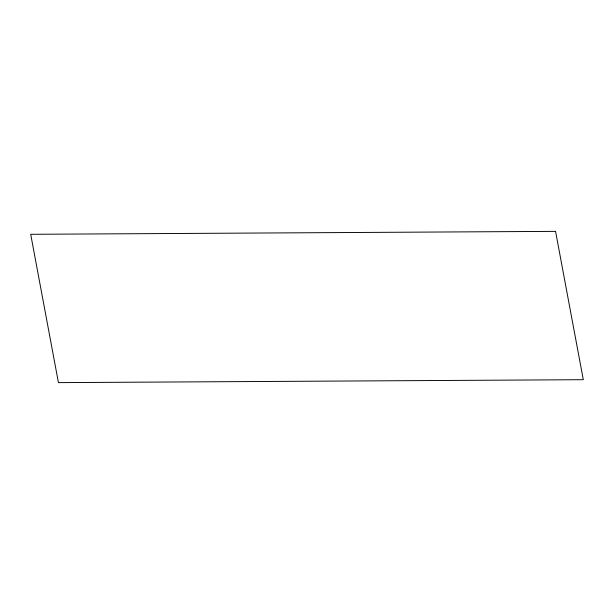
<?xml version="1.0" encoding="UTF-8"?>
<svg xmlns="http://www.w3.org/2000/svg" width="614" height="614" viewBox="0 0 614 614"><rect width="100%" height="100%" fill="white"/><g stroke="black" fill="none" stroke-linecap="round" stroke-linejoin="round"><path stroke-width="0.92" d="M555.563 231.371L30.7 234.302L58.437 382.629L583.3 379.698L555.563 231.371"/></g></svg>
